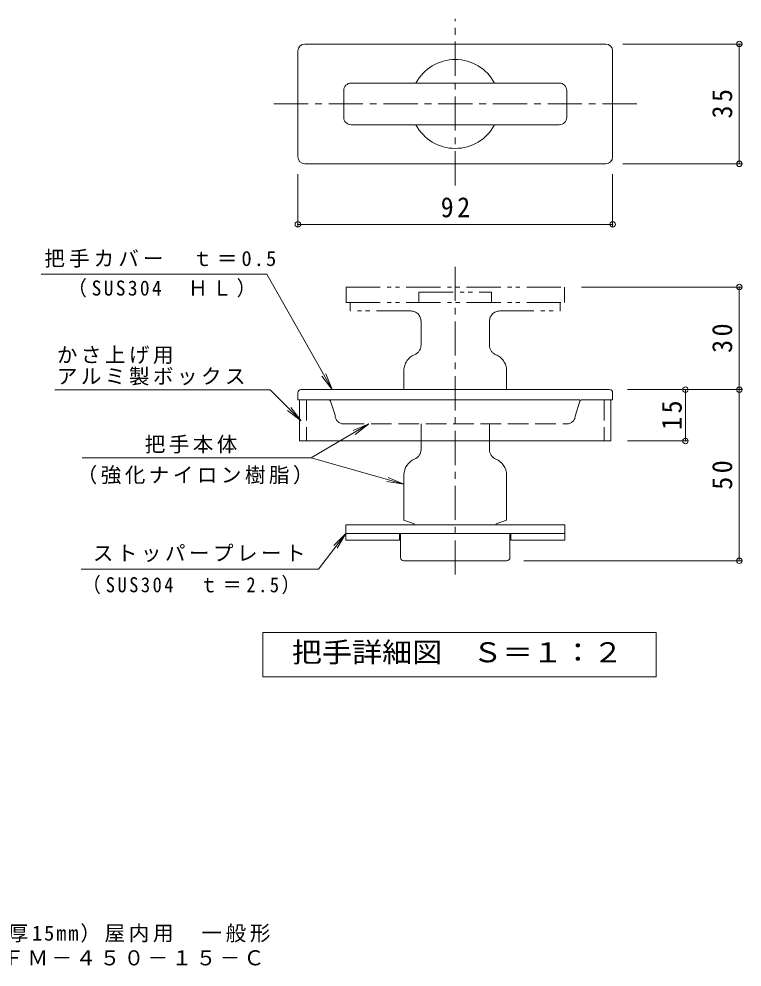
# Model space of a CAD drawing. Units: millimetres, scale not verified. Extents: x -291 to 354, y -273 to 228.
# Drawn here: x 2.8 to 214.1, y -273.2 to 3.8 of the extents above; entities that cross this region are included whole.
import ezdxf
from ezdxf.enums import TextEntityAlignment as Align

# ---------------------------------------------------------------- set-up
doc = ezdxf.new("R2010")
doc.units = ezdxf.units.MM
doc.header["$LTSCALE"] = 2
doc.header["$PDMODE"] = 32
doc.header["$PDSIZE"] = 1.6
for name, pattern in [('CHAIN1', [8, 5, -1, 1, -1]), ('DASHED3', [4, 3, -1]), ('DOUBLE_CHAIN1', [8.8, 5, -1, 0.6, -0.6, 0.6, -1])]:
    doc.linetypes.add(name, pattern=pattern)
for name, color, linetype, lineweight in [('D-0', 3, 'Continuous', 9), ('D-4', 7, 'Continuous', 9), ('D-5', 7, 'Continuous', 9)]:
    doc.layers.add(name, color=color, linetype=linetype, lineweight=lineweight)
doc.layers.add('F-0', color=7, linetype='Continuous')
doc.styles.add('ＭＳ ゴシック', font='')
doc.styles.get('ＭＳ ゴシック').set_extended_font_data('MS Gothic')

msp = doc.modelspace()

# ---------------------------------------------------------------- linework, layer by layer
at = {"layer": 'D-0', "linetype": 'CHAIN1'}
for p, q in [((130.327, -44.805), (130.327, 3.83)), ((77.359, -21.005), (183.609, -21.005)), ((130.327, -68.56), (130.327, -160.323))]:
    msp.add_line(p, q, dxfattribs=at)
at = {"layer": 'D-0'}
for p, q in [((84.327, -36.505), (84.327, -5.504)), ((174.327, -3.504), (86.327, -3.504)), ((176.327, -36.505), (176.327, -5.504)), ((160.727, -14.904), (99.927, -14.904)), ((97.727, -24.905), (97.727, -17.105)), ((162.927, -24.905), (162.927, -17.105)), ((160.727, -27.104), (99.927, -27.104)), ((86.327, -38.505), (174.327, -38.505)), ((175.427, -104.504), (85.227, -104.504)), ((84.327, -105.404), (84.327, -107.504)), ((166.766, -107.504), (84.327, -107.504)), ((84.827, -107.504), (84.827, -119.504)), ((167.246, -107.504), (176.327, -107.504)), ((175.827, -107.504), (175.827, -119.504)), ((176.327, -105.404), (176.327, -107.504)), ((175.827, -119.504), (84.827, -119.504)), ((120.327, -122.004), (120.327, -119.504)), ((140.327, -122.004), (140.327, -119.504)), ((115.327, -129.404), (115.327, -142.604)), ((145.327, -129.421), (145.327, -142.604)), ((98.327, -144.004), (162.327, -144.004)), ((98.327, -144.004), (98.327, -148.504)), ((115.327, -142.604), (118.327, -143.704)), ((118.327, -143.704), (118.327, -144.004)), ((145.327, -142.604), (142.327, -143.704)), ((142.327, -143.704), (142.327, -144.004)), ((162.327, -144.004), (162.327, -148.504)), ((98.327, -146.504), (162.327, -146.504)), ((114.077, -146.504), (114.077, -148.504)), ((114.327, -153.504), (114.327, -146.504)), ((146.327, -153.504), (146.327, -146.504)), ((146.577, -146.504), (146.577, -148.504)), ((98.327, -148.504), (114.077, -148.504)), ((146.577, -148.504), (162.327, -148.504)), ((145.327, -154.504), (115.327, -154.504))]:
    msp.add_line(p, q, dxfattribs=at)
at = {"layer": 'D-0', "linetype": 'DOUBLE_CHAIN1'}
for p, q in [((98.427, -74.504), (162.227, -74.504)), ((98.427, -74.504), (98.427, -79.004)), ((162.227, -74.504), (162.227, -79.004)), ((119.727, -76.004), (140.927, -76.004)), ((119.727, -76.004), (119.727, -79.004)), ((140.927, -76.004), (140.927, -79.004)), ((98.427, -79.004), (162.227, -79.004)), ((99.627, -79.004), (99.627, -81.504)), ((161.027, -79.004), (161.027, -81.504)), ((117.327, -81.504), (99.627, -81.504)), ((143.327, -81.504), (161.027, -81.504)), ((120.327, -91.504), (120.327, -84.504)), ((140.327, -91.504), (140.327, -84.504)), ((115.327, -98.904), (115.327, -104.504)), ((145.327, -98.92), (145.327, -104.504))]:
    msp.add_line(p, q, dxfattribs=at)
at = {"layer": 'D-0', "linetype": 'DASHED3'}
for p, q in [((86.827, -107.504), (86.827, -119.504)), ((93.888, -107.866), (95.227, -112.004)), ((166.766, -107.866), (165.427, -112.004)), ((173.827, -107.504), (173.827, -119.504)), ((97.727, -114.504), (162.927, -114.504)), ((120.327, -119.504), (120.327, -114.504)), ((140.327, -119.504), (140.327, -114.504))]:
    msp.add_line(p, q, dxfattribs=at)
at = {"layer": 'D-0', "color": 7}
msp.add_lwpolyline([(74.054, -188.44), (74.054, -175.44), (189.054, -175.44), (189.054, -188.44)], close=True, dxfattribs=at)
at = {"layer": 'D-0'}
for centre, radius, start, end in [((86.327, -5.504), 2, 90, 180), ((174.327, -5.504), 2, 0, 90), ((130.327, -21.005), 13, 27.9843, 152.0157), ((99.927, -17.105), 2.2, 90, 180), ((160.727, -17.105), 2.2, 0, 90), ((99.927, -24.905), 2.2, 180, 270), ((160.727, -24.905), 2.2, 270, 0), ((130.327, -21.005), 13, 207.9843, 332.0157), ((86.327, -36.505), 2, 180, 270), ((174.327, -36.505), 2, 270, 0), ((85.227, -105.404), 0.9, 90, 180), ((175.427, -105.404), 0.9, 0, 90), ((117.327, -122.004), 3, 292.02405, 0), ((143.327, -122.004), 3, 180, 247.97595), ((120.327, -129.421), 5, 112.02434, 180), ((140.327, -129.421), 5, 0, 67.97566), ((115.327, -153.504), 1, 180, 270), ((145.327, -153.504), 1, 270, 0)]:
    msp.add_arc(centre, radius, start, end, dxfattribs=at)
at = {"layer": 'D-0', "linetype": 'DOUBLE_CHAIN1'}
for centre, radius, start, end in [((117.327, -84.504), 3, 0, 90), ((143.327, -84.504), 3, 90, 180), ((117.327, -91.504), 3, 292.02405, 0), ((143.327, -91.504), 3, 180, 247.97595), ((120.327, -98.92), 5, 112.02371, 180), ((140.327, -98.92), 5, 0, 67.97629)]:
    msp.add_arc(centre, radius, start, end, dxfattribs=at)
at = {"layer": 'D-0', "linetype": 'DASHED3'}
for centre, radius, start, end in [((93.407, -108.004), 0.5, 16.1008, 90), ((167.246, -108.004), 0.5, 90, 163.8992), ((97.727, -112.004), 2.5, 180, 270), ((162.927, -112.004), 2.5, 270, 0)]:
    msp.add_arc(centre, radius, start, end, dxfattribs=at)
at = {"layer": 'D-4'}
for p, q in [((179.327, -3.504), (213.937, -3.504)), ((213.337, -38.505), (213.337, -3.504)), ((179.327, -38.505), (213.937, -38.505)), ((84.327, -41.505), (84.327, -56.806)), ((176.327, -41.505), (176.327, -56.806)), ((84.327, -56.206), (176.327, -56.206)), ((167.227, -74.504), (213.937, -74.504)), ((213.337, -154.504), (213.337, -74.504)), ((180.65, -104.504), (198.201, -104.504)), ((181.327, -104.504), (213.937, -104.504)), ((197.601, -119.504), (197.601, -104.504)), ((180.65, -119.504), (198.201, -119.504)), ((150.327, -154.504), (213.937, -154.504))]:
    msp.add_line(p, q, dxfattribs=at)
for p in [(213.337, -3.504), (213.337, -38.505), (84.327, -56.206), (176.327, -56.206), (213.337, -74.504), (197.601, -104.504), (213.337, -104.504), (197.601, -119.504), (213.337, -154.504)]:
    msp.add_point(p, dxfattribs=at)
at = {"layer": 'D-5'}
for p, q in [((9.285, -70.794), (75.265, -70.794)), ((94.342, -104.504), (92.468, -99.869)), ((85.278, -113.654), (82.24, -109.684)), ((105.058, -114.504), (100.455, -116.457)), ((21.31, -124.446), (88.176, -124.446)), ((115.327, -132.099), (110.733, -130.126)), ((98.327, -146.504), (94.816, -150.064)), ((98.327, -146.504), (95.857, -150.851))]:
    msp.add_line(p, q, dxfattribs=at)
for points in [[(75.265, -70.794), (94.342, -104.504), (91.332, -100.511)], [(13.352, -104.586), (76.234, -104.586), (85.278, -113.654), (81.316, -110.605)], [(88.176, -124.446), (105.058, -114.504), (101.118, -117.582)], [(88.176, -124.446), (115.327, -132.099), (110.378, -131.383)], [(21.05, -156.973), (90.408, -156.973), (98.327, -146.504)]]:
    msp.add_lwpolyline(points, dxfattribs=at)

# ---------------------------------------------------------------- texts
at = {"layer": 'D-0', "color": 2, "style": 'ＭＳ ゴシック', "width": 1.1}
msp.add_text('把手詳細図\u3000Ｓ＝１：２', height=5.865, dxfattribs=at).set_placement((82.554, -185.94), align=Align.BOTTOM_LEFT)
at = {"layer": 'D-4', "color": 2, "char_height": 5.865, "attachment_point": 7, "rotation": 90, "style": 'ＭＳ ゴシック'}
for s, insert in [('\\T1.27;\\W0.95;35', (211.337, -25.255)), ('\\T1.27;\\W0.95;30', (211.337, -93.754)), ('\\T1.27;\\W0.95;15', (196.601, -116.254)), ('\\T1.27;\\W0.95;50', (211.337, -133.754))]:
    msp.add_mtext(s, dxfattribs=dict(at, insert=insert))
at = {"layer": 'D-4', "color": 2, "insert": (126.077, -54.206), "char_height": 5.865, "attachment_point": 7, "style": 'ＭＳ ゴシック'}
msp.add_mtext('\\T1.27;\\W0.95;92', dxfattribs=at)
at = {"layer": 'D-5', "char_height": 4.399, "attachment_point": 7, "style": 'ＭＳ ゴシック'}
for s, insert in [('\\T1.2;把手カバー\u3000ｔ＝0.5', (10.25, -68.841)), ('\\T1.24;\\W0.95;（SUS304\u3000ＨＬ）', (16.999, -77.579)), ('\\T1.17;かさ上げ用', (13.91, -97.033)), ('\\T1.17;アルミ製ボックス', (13.91, -103.277)), ('\\T1.17;把手本体', (39.599, -123.137)), ('\\T1.17;（強化ナイロン樹脂）', (19.72, -132.181)), ('\\T1.17;ストッパープレート', (24.425, -154.918)), ('\\T1.27;\\W0.9;（SUS304\u3000ｔ＝2.5）', (21.344, -164.295))]:
    msp.add_mtext(s, dxfattribs=dict(at, insert=insert))
at = {"layer": 'F-0', "char_height": 4.399, "attachment_point": 7, "style": 'ＭＳ ゴシック'}
for s, insert in [('\\T1.18;フロアーハッチ\u3000フローリング床材用（フローリング厚15mm）屋内用\u3000一般形', (-170.376, -266.095)), ('\\T1.17;アルミニウム＋スチール製\u3000アルミニウム目地\u3000ＭＯＦＭ－４５０－１５－Ｃ', (-170.165, -273.234))]:
    msp.add_mtext(s, dxfattribs=dict(at, insert=insert))

doc.saveas('drawing.dxf')
